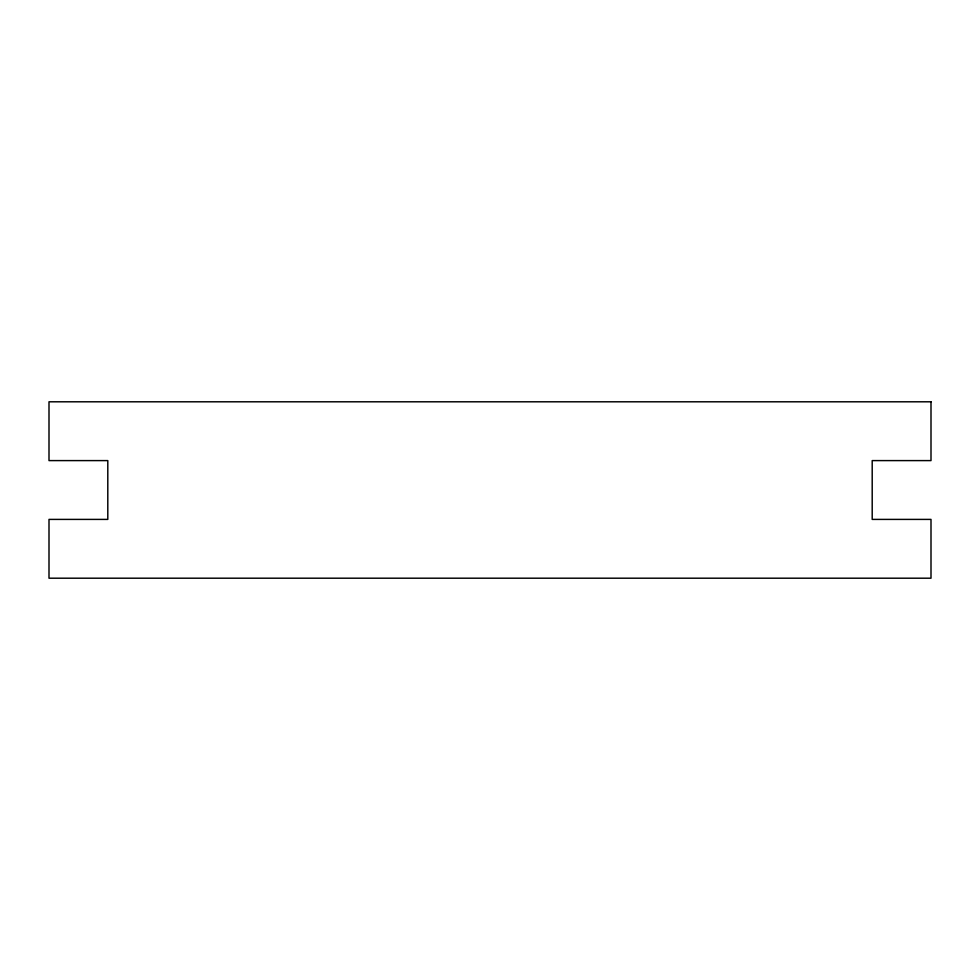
<?xml version="1.0" encoding="UTF-8"?>
<svg xmlns="http://www.w3.org/2000/svg" width="980" height="980" viewBox="0 0 980 980"><rect width="100%" height="100%" fill="white"/><g stroke="black" fill="none" stroke-linecap="round" stroke-linejoin="round"><path stroke-width="1.47" d="M931 401.8L49 401.8L49 460.6L107.8 460.6L107.8 519.4L49 519.4L49 578.2L931 578.2L931 519.4L872.2 519.4L872.2 460.6L931 460.6L931 401.8"/></g></svg>
